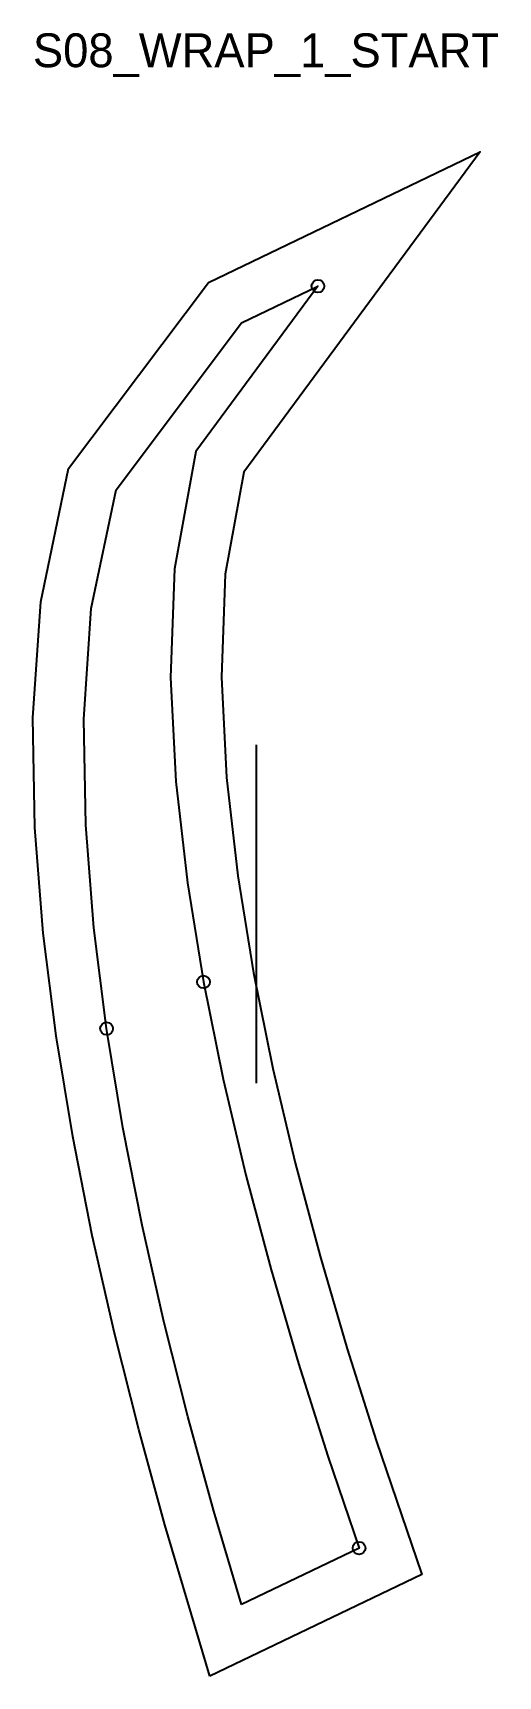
# Model space of a CAD drawing. Header units: millimetres. Extents: x -49 to 61, y -17 to 371.
import ezdxf

# ---------------------------------------------------------------- set-up
doc = ezdxf.new("R2010")
doc.units = ezdxf.units.MM
for name, color, linetype in [('CUT', 1, 'Continuous'), ('GRAIN', 3, 'Continuous'), ('ID', 7, 'Continuous'), ('NOTCH', 2, 'Continuous'), ('SEAM', 5, 'Continuous')]:
    doc.layers.add(name, color=color, linetype=linetype)

msp = doc.modelspace()

# ---------------------------------------------------------------- linework, layer by layer
at = {"layer": 'CUT'}
msp.add_lwpolyline([(-7.5, -16.92), (-18.08, 18.79), (-24.27, 41.32), (-30, 64.1), (-35.21, 87.17), (-39.82, 110.56), (-43.73, 134.36), (-46.79, 158.65), (-48.76, 183.61), (-49.23, 209.5), (-47.39, 236.91), (-40.82, 268.39), (-7.84, 312.35), (56.32, 343.2), (0.52, 267.5), (-3.87, 243.42), (-4.76, 219.12), (-3.55, 195.4), (-0.9, 172.13), (2.82, 149.23), (7.39, 126.65), (12.66, 104.35), (18.53, 82.28), (24.92, 60.42), (31.77, 38.76), (42.49, 7.12), (-7.5, -16.92)], close=True, dxfattribs=at)
at = {"layer": 'GRAIN'}
msp.add_line((3.55, 123.14), (3.55, 203.14), dxfattribs=at)
at = {"layer": 'NOTCH'}
for centre in [(18.02, 311.47), (-8.98, 147.08), (-31.85, 136.08), (27.72, 13.33)]:
    msp.add_circle(centre, 1.5, dxfattribs=at)
at = {"layer": 'SEAM'}
msp.add_lwpolyline([(0, 0), (-6.54, 22.09), (-12.66, 44.38), (-18.32, 66.89), (-23.46, 89.65), (-28.01, 112.7), (-31.85, 136.08), (-34.85, 159.88), (-36.77, 184.19), (-37.22, 209.2), (-35.47, 235.28), (-29.62, 263.32), (0, 302.8), (18.02, 311.47), (-10.79, 272.38), (-15.83, 244.72), (-16.77, 219.03), (-15.51, 194.41), (-12.79, 170.48), (-8.98, 147.08), (-4.33, 124.08), (1.02, 101.42), (6.97, 79.05), (13.44, 56.93), (20.37, 35.03), (27.72, 13.33)], close=True, dxfattribs=at)

# ---------------------------------------------------------------- texts
at = {"layer": 'ID'}
msp.add_text('S08_WRAP_1_START', height=8, dxfattribs=at).set_placement((-49.23, 363.2))

doc.saveas('drawing.dxf')
